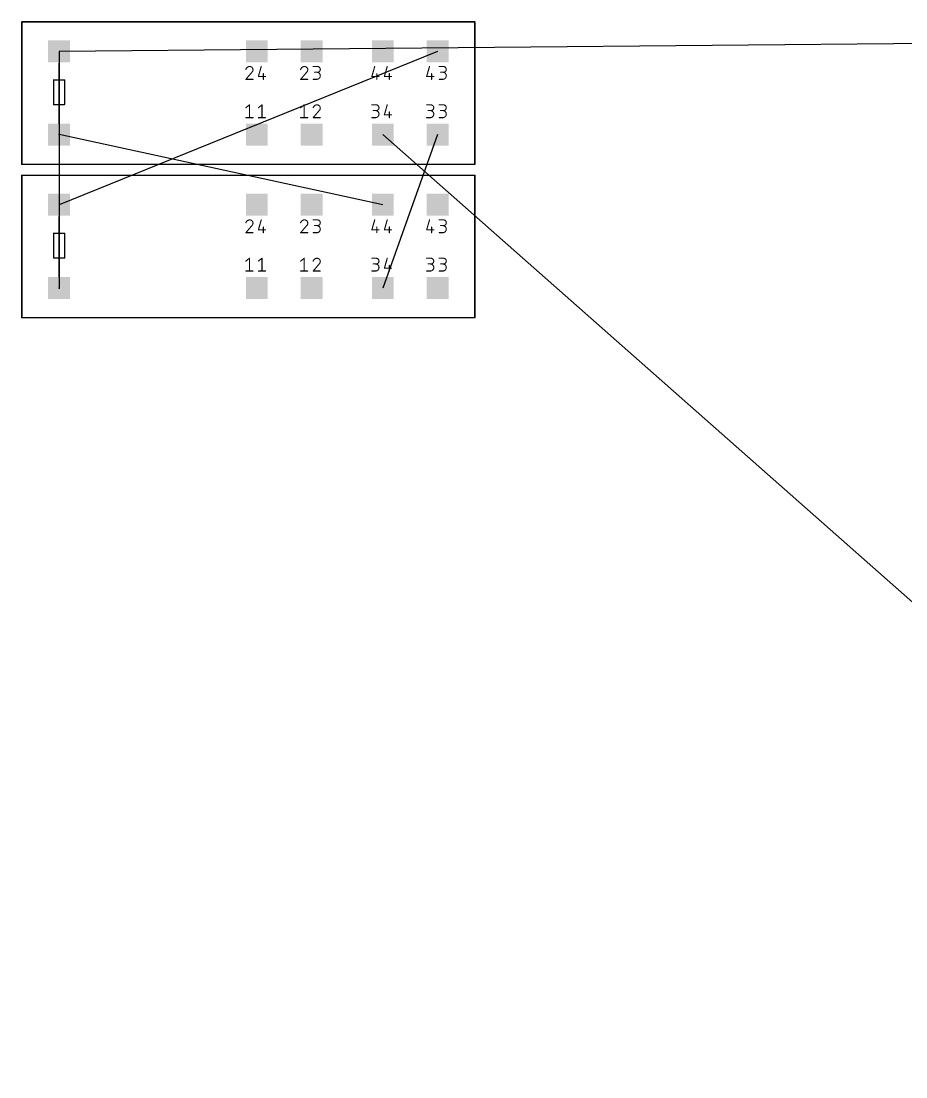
# Model space of a CAD drawing. Extents: x -93 to 210, y -228 to 208.
# Drawn here: x -92.5 to -11.7, y -125 to -28.6 of the extents above; entities that cross this region are included whole.
import ezdxf

# ---------------------------------------------------------------- set-up
doc = ezdxf.new("R2010")
doc.units = 0
for name, color, linetype in [('17', 110, 'CONTINUOUS'), ('19', 53, 'CONTINUOUS'), ('21', 253, 'CONTINUOUS'), ('23', 53, 'CONTINUOUS')]:
    doc.layers.add(name, color=color, linetype=linetype)

# ---------------------------------------------------------------- blocks, each defined once
blk = doc.blocks.new('SQUAREP')
blk.add_solid([(-0.5, -0.5), (0.5, -0.5), (-0.5, 0.5), (0.5, 0.5)])

msp = doc.modelspace()

# ---------------------------------------------------------------- linework, layer by layer
at = {"layer": '19'}
for p, q in [((37.1, -30.25), (-89, -31.4)), ((-89, -31.4), (-89, -53)), ((-54.45, -31.4), (-89, -45.4)), ((-59.45, -45.4), (-89, -39)), ((-59.45, -39), (37.95, -125)), ((-54.45, -39), (-59.45, -53))]:
    msp.add_line(p, q, dxfattribs=at)
at = {"layer": '21'}
for points, const_width in [([(-92.4, -28.7), (-51.05, -28.7)], 0.127), ([(-92.4, -41.7), (-92.4, -28.7)], 0.127), ([(-51.05, -28.7), (-51.05, -41.7)], 0.127), ([(-89, -32.5), (-89, -38)], 0.127), ([(-70.5466, -32.7808), (-70.8062, -33.6896)], 0.1016), ([(-65.8062, -32.7808), (-65.4167, -32.7808)], 0.1016), ([(-60.1896, -32.7808), (-60.4492, -33.6896)], 0.1016), ([(-59.0466, -32.7808), (-59.3062, -33.6896)], 0.1016), ([(-55.1896, -32.7808), (-55.4492, -33.6896)], 0.1016), ([(-54.3062, -32.7808), (-53.9167, -32.7808)], 0.1016), ([(-71.3975, -33.3001), (-71.9492, -33.9492)], 0.1016), ([(-70.8062, -33.6896), (-70.1571, -33.6896)], 0.1016), ([(-70.3518, -33.4299), (-70.3518, -33.9492)], 0.1016), ([(-66.3975, -33.3001), (-66.9492, -33.9492)], 0.1016), ([(-65.4167, -33.3001), (-65.6764, -33.3001)], 0.1016), ([(-60.4492, -33.6896), (-59.8001, -33.6896)], 0.1016), ([(-59.9948, -33.4299), (-59.9948, -33.9492)], 0.1016), ([(-59.3062, -33.6896), (-58.6571, -33.6896)], 0.1016), ([(-58.8518, -33.4299), (-58.8518, -33.9492)], 0.1016), ([(-55.4492, -33.6896), (-54.8001, -33.6896)], 0.1016), ([(-54.9948, -33.4299), (-54.9948, -33.9492)], 0.1016), ([(-53.9167, -33.3001), (-54.1764, -33.3001)], 0.1016), ([(-89.5, -34), (-88.5, -34)], 0.127), ([(-89.5, -36.25), (-89.5, -34)], 0.127), ([(-88.5, -34), (-88.5, -36.25)], 0.127), ([(-71.9492, -33.9492), (-71.3001, -33.9492)], 0.1016), ([(-66.9492, -33.9492), (-66.3001, -33.9492)], 0.1016), ([(-65.8062, -33.9492), (-65.4817, -33.9492)], 0.1016), ([(-54.3062, -33.9492), (-53.9817, -33.9492)], 0.1016), ([(-88.5, -36.25), (-89.5, -36.25)], 0.127), ([(-71.9492, -36.5404), (-71.6246, -36.2808)], 0.1016), ([(-71.6246, -36.2808), (-71.6246, -37.4492)], 0.1016), ([(-70.8062, -36.5404), (-70.4817, -36.2808)], 0.1016), ([(-70.4817, -36.2808), (-70.4817, -37.4492)], 0.1016), ([(-66.9492, -36.5404), (-66.6246, -36.2808)], 0.1016), ([(-66.6246, -36.2808), (-66.6246, -37.4492)], 0.1016), ([(-60.4492, -36.2808), (-60.0597, -36.2808)], 0.1016), ([(-59.0466, -36.2808), (-59.3062, -37.1896)], 0.1016), ([(-55.4492, -36.2808), (-55.0597, -36.2808)], 0.1016), ([(-54.3062, -36.2808), (-53.9167, -36.2808)], 0.1016), ([(-71.9492, -37.4492), (-71.3001, -37.4492)], 0.1016), ([(-70.8062, -37.4492), (-70.1571, -37.4492)], 0.1016), ([(-66.9492, -37.4492), (-66.3001, -37.4492)], 0.1016), ([(-65.2545, -36.8001), (-65.8062, -37.4492)], 0.1016), ([(-65.8062, -37.4492), (-65.1571, -37.4492)], 0.1016), ([(-60.4492, -37.4492), (-60.1246, -37.4492)], 0.1016), ([(-60.0597, -36.8001), (-60.3194, -36.8001)], 0.1016), ([(-59.3062, -37.1896), (-58.6571, -37.1896)], 0.1016), ([(-58.8518, -36.9299), (-58.8518, -37.4492)], 0.1016), ([(-55.4492, -37.4492), (-55.1246, -37.4492)], 0.1016), ([(-55.0597, -36.8001), (-55.3194, -36.8001)], 0.1016), ([(-54.3062, -37.4492), (-53.9817, -37.4492)], 0.1016), ([(-53.9167, -36.8001), (-54.1764, -36.8001)], 0.1016), ([(-51.05, -41.7), (-92.4, -41.7)], 0.127), ([(-92.4, -42.7), (-51.05, -42.7)], 0.127), ([(-92.4, -55.7), (-92.4, -42.7)], 0.127), ([(-51.05, -42.7), (-51.05, -55.7)], 0.127), ([(-89, -46.5), (-89, -52)], 0.127), ([(-70.5466, -46.7808), (-70.8062, -47.6896)], 0.1016), ([(-65.8062, -46.7808), (-65.4167, -46.7808)], 0.1016), ([(-60.1896, -46.7808), (-60.4492, -47.6896)], 0.1016), ([(-59.0466, -46.7808), (-59.3062, -47.6896)], 0.1016), ([(-55.1896, -46.7808), (-55.4492, -47.6896)], 0.1016), ([(-54.3062, -46.7808), (-53.9167, -46.7808)], 0.1016), ([(-89.5, -48), (-88.5, -48)], 0.127), ([(-89.5, -50.25), (-89.5, -48)], 0.127), ([(-88.5, -48), (-88.5, -50.25)], 0.127), ([(-71.3975, -47.3001), (-71.9492, -47.9492)], 0.1016), ([(-71.9492, -47.9492), (-71.3001, -47.9492)], 0.1016), ([(-70.8062, -47.6896), (-70.1571, -47.6896)], 0.1016), ([(-70.3518, -47.4299), (-70.3518, -47.9492)], 0.1016), ([(-66.3975, -47.3001), (-66.9492, -47.9492)], 0.1016), ([(-66.9492, -47.9492), (-66.3001, -47.9492)], 0.1016), ([(-65.8062, -47.9492), (-65.4817, -47.9492)], 0.1016), ([(-65.4167, -47.3001), (-65.6764, -47.3001)], 0.1016), ([(-60.4492, -47.6896), (-59.8001, -47.6896)], 0.1016), ([(-59.9948, -47.4299), (-59.9948, -47.9492)], 0.1016), ([(-59.3062, -47.6896), (-58.6571, -47.6896)], 0.1016), ([(-58.8518, -47.4299), (-58.8518, -47.9492)], 0.1016), ([(-55.4492, -47.6896), (-54.8001, -47.6896)], 0.1016), ([(-54.9948, -47.4299), (-54.9948, -47.9492)], 0.1016), ([(-54.3062, -47.9492), (-53.9817, -47.9492)], 0.1016), ([(-53.9167, -47.3001), (-54.1764, -47.3001)], 0.1016), ([(-88.5, -50.25), (-89.5, -50.25)], 0.127), ([(-71.9492, -50.5404), (-71.6246, -50.2808)], 0.1016), ([(-71.6246, -50.2808), (-71.6246, -51.4492)], 0.1016), ([(-70.8062, -50.5404), (-70.4817, -50.2808)], 0.1016), ([(-70.4817, -50.2808), (-70.4817, -51.4492)], 0.1016), ([(-66.9492, -50.5404), (-66.6246, -50.2808)], 0.1016), ([(-66.6246, -50.2808), (-66.6246, -51.4492)], 0.1016), ([(-65.2545, -50.8001), (-65.8062, -51.4492)], 0.1016), ([(-60.4492, -50.2808), (-60.0597, -50.2808)], 0.1016), ([(-60.0597, -50.8001), (-60.3194, -50.8001)], 0.1016), ([(-59.0466, -50.2808), (-59.3062, -51.1896)], 0.1016), ([(-58.8518, -50.9299), (-58.8518, -51.4492)], 0.1016), ([(-55.4492, -50.2808), (-55.0597, -50.2808)], 0.1016), ([(-55.0597, -50.8001), (-55.3194, -50.8001)], 0.1016), ([(-54.3062, -50.2808), (-53.9167, -50.2808)], 0.1016), ([(-53.9167, -50.8001), (-54.1764, -50.8001)], 0.1016), ([(-71.9492, -51.4492), (-71.3001, -51.4492)], 0.1016), ([(-70.8062, -51.4492), (-70.1571, -51.4492)], 0.1016), ([(-66.9492, -51.4492), (-66.3001, -51.4492)], 0.1016), ([(-65.8062, -51.4492), (-65.1571, -51.4492)], 0.1016), ([(-60.4492, -51.4492), (-60.1246, -51.4492)], 0.1016), ([(-59.3062, -51.1896), (-58.6571, -51.1896)], 0.1016), ([(-55.4492, -51.4492), (-55.1246, -51.4492)], 0.1016), ([(-54.3062, -51.4492), (-53.9817, -51.4492)], 0.1016), ([(-51.05, -55.7), (-92.4, -55.7)], 0.127)]:
    msp.add_lwpolyline(points, dxfattribs=dict(at, const_width=const_width))
for points, const_width in [([(-92.4, -28.6683, 1), (-92.4, -28.7318)], 0.0635), ([(-92.3683, -28.7, 1), (-92.4318, -28.7)], 0.0635), ([(-51.0183, -28.7, 1), (-51.0818, -28.7)], 0.0635), ([(-51.05, -28.7318, 1), (-51.05, -28.6683)], 0.0635), ([(-88.9682, -32.5, 1), (-89.0318, -32.5)], 0.0635), ([(-71.5922, -32.7808, 0.3252), (-71.9492, -33.0404)], 0.1016), ([(-71.3001, -33.0729, 0.4142), (-71.5922, -32.7808)], 0.1016), ([(-71.5922, -32.7554, 1), (-71.5922, -32.8062)], 0.0508), ([(-71.5922, -32.8062, 1), (-71.5922, -32.7554)], 0.0508), ([(-70.5221, -32.7878, 1), (-70.571, -32.7738)], 0.0508), ([(-66.5922, -32.7808, 0.3252), (-66.9492, -33.0404)], 0.1016), ([(-66.3001, -33.0729, 0.4142), (-66.5922, -32.7808)], 0.1016), ([(-66.5922, -32.7554, 1), (-66.5922, -32.8062)], 0.0508), ([(-66.5922, -32.8062, 1), (-66.5922, -32.7554)], 0.0508), ([(-65.8062, -32.7554, 1), (-65.8062, -32.8062)], 0.0508), ([(-65.4167, -33.3001, 1), (-65.4167, -32.7808)], 0.1016), ([(-65.4167, -32.7554, 1), (-65.4167, -32.8062)], 0.0508), ([(-65.4167, -32.8062, 1), (-65.4167, -32.7554)], 0.0508), ([(-60.1651, -32.7878, 1), (-60.214, -32.7738)], 0.0508), ([(-59.0221, -32.7878, 1), (-59.071, -32.7738)], 0.0508), ([(-55.1651, -32.7878, 1), (-55.214, -32.7738)], 0.0508), ([(-54.3062, -32.7554, 1), (-54.3062, -32.8062)], 0.0508), ([(-53.9167, -33.3001, 1), (-53.9167, -32.7808)], 0.1016), ([(-53.9167, -32.7554, 1), (-53.9167, -32.8062)], 0.0508), ([(-53.9167, -32.8062, 1), (-53.9167, -32.7554)], 0.0508), ([(-71.9734, -33.0326, 1), (-71.925, -33.0483)], 0.0508), ([(-71.3975, -33.3001, 0.2053), (-71.3001, -33.0729)], 0.1016), ([(-71.415, -33.2817, 1), (-71.3799, -33.3185)], 0.0508), ([(-71.3781, -33.3165, 1), (-71.4168, -33.2836)], 0.0508), ([(-71.2747, -33.0729, 1), (-71.3255, -33.0729)], 0.0508), ([(-71.3255, -33.0729, 1), (-71.2747, -33.0729)], 0.0508), ([(-70.8062, -33.6642, 1), (-70.8062, -33.715)], 0.0508), ([(-70.8306, -33.6826, 1), (-70.7818, -33.6965)], 0.0508), ([(-70.3264, -33.4299, 1), (-70.3772, -33.4299)], 0.0508), ([(-70.1571, -33.715, 1), (-70.1571, -33.6642)], 0.0508), ([(-66.9734, -33.0326, 1), (-66.925, -33.0483)], 0.0508), ([(-66.3975, -33.3001, 0.2053), (-66.3001, -33.0729)], 0.1016), ([(-66.415, -33.2817, 1), (-66.3799, -33.3185)], 0.0508), ([(-66.3781, -33.3165, 1), (-66.4168, -33.2836)], 0.0508), ([(-66.2747, -33.0729, 1), (-66.3255, -33.0729)], 0.0508), ([(-66.3255, -33.0729, 1), (-66.2747, -33.0729)], 0.0508), ([(-65.6764, -33.2747, 1), (-65.6764, -33.3255)], 0.0508), ([(-65.4817, -33.9492, 1), (-65.4817, -33.3001)], 0.1016), ([(-65.4817, -33.2747, 1), (-65.4817, -33.3255)], 0.0508), ([(-65.4167, -33.2747, 1), (-65.4167, -33.3255)], 0.0508), ([(-65.4167, -33.3255, 1), (-65.4167, -33.2747)], 0.0508), ([(-60.4492, -33.6642, 1), (-60.4492, -33.715)], 0.0508), ([(-60.4736, -33.6826, 1), (-60.4248, -33.6965)], 0.0508), ([(-59.9694, -33.4299, 1), (-60.0202, -33.4299)], 0.0508), ([(-59.8001, -33.715, 1), (-59.8001, -33.6642)], 0.0508), ([(-59.3062, -33.6642, 1), (-59.3062, -33.715)], 0.0508), ([(-59.3306, -33.6826, 1), (-59.2818, -33.6965)], 0.0508), ([(-58.8264, -33.4299, 1), (-58.8772, -33.4299)], 0.0508), ([(-58.6571, -33.715, 1), (-58.6571, -33.6642)], 0.0508), ([(-55.4492, -33.6642, 1), (-55.4492, -33.715)], 0.0508), ([(-55.4736, -33.6826, 1), (-55.4248, -33.6965)], 0.0508), ([(-54.9694, -33.4299, 1), (-55.0202, -33.4299)], 0.0508), ([(-54.8001, -33.715, 1), (-54.8001, -33.6642)], 0.0508), ([(-54.1764, -33.2747, 1), (-54.1764, -33.3255)], 0.0508), ([(-53.9817, -33.9492, 1), (-53.9817, -33.3001)], 0.1016), ([(-53.9817, -33.2747, 1), (-53.9817, -33.3255)], 0.0508), ([(-53.9167, -33.2747, 1), (-53.9167, -33.3255)], 0.0508), ([(-53.9167, -33.3255, 1), (-53.9167, -33.2747)], 0.0508), ([(-89.4682, -34, 1), (-89.5318, -34)], 0.0635), ([(-89.5, -33.9682, 1), (-89.5, -34.0318)], 0.0635), ([(-88.4682, -34, 1), (-88.5318, -34)], 0.0635), ([(-88.5, -34.0318, 1), (-88.5, -33.9682)], 0.0635), ([(-71.9686, -33.9327, 1), (-71.9298, -33.9657)], 0.0508), ([(-71.9492, -33.9238, 1), (-71.9492, -33.9746)], 0.0508), ([(-71.3001, -33.9746, 1), (-71.3001, -33.9238)], 0.0508), ([(-70.3772, -33.9492, 1), (-70.3264, -33.9492)], 0.0508), ([(-66.9686, -33.9327, 1), (-66.9298, -33.9657)], 0.0508), ([(-66.9492, -33.9238, 1), (-66.9492, -33.9746)], 0.0508), ([(-66.3001, -33.9746, 1), (-66.3001, -33.9238)], 0.0508), ([(-65.8062, -33.9238, 1), (-65.8062, -33.9746)], 0.0508), ([(-65.4817, -33.9238, 1), (-65.4817, -33.9746)], 0.0508), ([(-65.4817, -33.9746, 1), (-65.4817, -33.9238)], 0.0508), ([(-60.0202, -33.9492, 1), (-59.9694, -33.9492)], 0.0508), ([(-58.8772, -33.9492, 1), (-58.8264, -33.9492)], 0.0508), ([(-55.0202, -33.9492, 1), (-54.9694, -33.9492)], 0.0508), ([(-54.3062, -33.9238, 1), (-54.3062, -33.9746)], 0.0508), ([(-53.9817, -33.9238, 1), (-53.9817, -33.9746)], 0.0508), ([(-53.9817, -33.9746, 1), (-53.9817, -33.9238)], 0.0508), ([(-89.5, -36.2182, 1), (-89.5, -36.2818)], 0.0635), ([(-89.5318, -36.25, 1), (-89.4682, -36.25)], 0.0635), ([(-88.5318, -36.25, 1), (-88.4682, -36.25)], 0.0635), ([(-88.5, -36.2818, 1), (-88.5, -36.2182)], 0.0635), ([(-71.9651, -36.5206, 1), (-71.9333, -36.5603)], 0.0508), ([(-71.5992, -36.2808, 1), (-71.65, -36.2808)], 0.0508), ([(-71.6088, -36.3006, 1), (-71.6405, -36.261)], 0.0508), ([(-70.8221, -36.5206, 1), (-70.7903, -36.5603)], 0.0508), ([(-70.4562, -36.2808, 1), (-70.5071, -36.2808)], 0.0508), ([(-70.4658, -36.3006, 1), (-70.4975, -36.261)], 0.0508), ([(-66.9651, -36.5206, 1), (-66.9333, -36.5603)], 0.0508), ([(-66.5992, -36.2808, 1), (-66.65, -36.2808)], 0.0508), ([(-66.6088, -36.3006, 1), (-66.6405, -36.261)], 0.0508), ([(-65.4492, -36.2808, 0.3252), (-65.8062, -36.5404)], 0.1016), ([(-65.8304, -36.5326, 1), (-65.782, -36.5483)], 0.0508), ([(-65.1571, -36.5729, 0.4142), (-65.4492, -36.2808)], 0.1016), ([(-65.4492, -36.2554, 1), (-65.4492, -36.3062)], 0.0508), ([(-65.4492, -36.3062, 1), (-65.4492, -36.2554)], 0.0508), ([(-65.2545, -36.8001, 0.2053), (-65.1571, -36.5729)], 0.1016), ([(-65.1317, -36.5729, 1), (-65.1825, -36.5729)], 0.0508), ([(-65.1825, -36.5729, 1), (-65.1317, -36.5729)], 0.0508), ([(-60.4492, -36.2554, 1), (-60.4492, -36.3062)], 0.0508), ([(-60.0597, -36.8001, 1), (-60.0597, -36.2808)], 0.1016), ([(-60.0597, -36.2554, 1), (-60.0597, -36.3062)], 0.0508), ([(-60.0597, -36.3062, 1), (-60.0597, -36.2554)], 0.0508), ([(-59.0221, -36.2878, 1), (-59.071, -36.2738)], 0.0508), ([(-55.4492, -36.2554, 1), (-55.4492, -36.3062)], 0.0508), ([(-55.0597, -36.8001, 1), (-55.0597, -36.2808)], 0.1016), ([(-55.0597, -36.2554, 1), (-55.0597, -36.3062)], 0.0508), ([(-55.0597, -36.3062, 1), (-55.0597, -36.2554)], 0.0508), ([(-54.3062, -36.2554, 1), (-54.3062, -36.3062)], 0.0508), ([(-53.9167, -36.8001, 1), (-53.9167, -36.2808)], 0.1016), ([(-53.9167, -36.2554, 1), (-53.9167, -36.3062)], 0.0508), ([(-53.9167, -36.3062, 1), (-53.9167, -36.2554)], 0.0508), ([(-71.9492, -37.4238, 1), (-71.9492, -37.4746)], 0.0508), ([(-71.65, -37.4492, 1), (-71.5992, -37.4492)], 0.0508), ([(-71.3001, -37.4746, 1), (-71.3001, -37.4238)], 0.0508), ([(-70.8062, -37.4238, 1), (-70.8062, -37.4746)], 0.0508), ([(-70.5071, -37.4492, 1), (-70.4562, -37.4492)], 0.0508), ([(-70.1571, -37.4746, 1), (-70.1571, -37.4238)], 0.0508), ([(-66.9492, -37.4238, 1), (-66.9492, -37.4746)], 0.0508), ([(-66.65, -37.4492, 1), (-66.5992, -37.4492)], 0.0508), ([(-66.3001, -37.4746, 1), (-66.3001, -37.4238)], 0.0508), ([(-65.8256, -37.4327, 1), (-65.7868, -37.4657)], 0.0508), ([(-65.8062, -37.4238, 1), (-65.8062, -37.4746)], 0.0508), ([(-65.272, -36.7817, 1), (-65.2369, -36.8185)], 0.0508), ([(-65.2351, -36.8165, 1), (-65.2738, -36.7836)], 0.0508), ([(-65.1571, -37.4746, 1), (-65.1571, -37.4238)], 0.0508), ([(-60.4492, -37.4238, 1), (-60.4492, -37.4746)], 0.0508), ([(-60.3194, -36.7747, 1), (-60.3194, -36.8255)], 0.0508), ([(-60.1246, -37.4492, 1), (-60.1246, -36.8001)], 0.1016), ([(-60.1246, -36.7747, 1), (-60.1246, -36.8255)], 0.0508), ([(-60.1246, -37.4238, 1), (-60.1246, -37.4746)], 0.0508), ([(-60.1246, -37.4746, 1), (-60.1246, -37.4238)], 0.0508), ([(-60.0597, -36.7747, 1), (-60.0597, -36.8255)], 0.0508), ([(-60.0597, -36.8255, 1), (-60.0597, -36.7747)], 0.0508), ([(-59.3062, -37.1642, 1), (-59.3062, -37.215)], 0.0508), ([(-59.3306, -37.1826, 1), (-59.2818, -37.1965)], 0.0508), ([(-58.8264, -36.9299, 1), (-58.8772, -36.9299)], 0.0508), ([(-58.8772, -37.4492, 1), (-58.8264, -37.4492)], 0.0508), ([(-58.6571, -37.215, 1), (-58.6571, -37.1642)], 0.0508), ([(-55.4492, -37.4238, 1), (-55.4492, -37.4746)], 0.0508), ([(-55.3194, -36.7747, 1), (-55.3194, -36.8255)], 0.0508), ([(-55.1246, -37.4492, 1), (-55.1246, -36.8001)], 0.1016), ([(-55.1246, -36.7747, 1), (-55.1246, -36.8255)], 0.0508), ([(-55.1246, -37.4238, 1), (-55.1246, -37.4746)], 0.0508), ([(-55.1246, -37.4746, 1), (-55.1246, -37.4238)], 0.0508), ([(-55.0597, -36.7747, 1), (-55.0597, -36.8255)], 0.0508), ([(-55.0597, -36.8255, 1), (-55.0597, -36.7747)], 0.0508), ([(-54.3062, -37.4238, 1), (-54.3062, -37.4746)], 0.0508), ([(-54.1764, -36.7747, 1), (-54.1764, -36.8255)], 0.0508), ([(-53.9817, -37.4492, 1), (-53.9817, -36.8001)], 0.1016), ([(-53.9817, -36.7747, 1), (-53.9817, -36.8255)], 0.0508), ([(-53.9817, -37.4238, 1), (-53.9817, -37.4746)], 0.0508), ([(-53.9817, -37.4746, 1), (-53.9817, -37.4238)], 0.0508), ([(-53.9167, -36.7747, 1), (-53.9167, -36.8255)], 0.0508), ([(-53.9167, -36.8255, 1), (-53.9167, -36.7747)], 0.0508), ([(-89.0318, -38, 1), (-88.9682, -38)], 0.0635), ([(-92.4, -41.6683, 1), (-92.4, -41.7318)], 0.0635), ([(-92.4318, -41.7, 1), (-92.3683, -41.7)], 0.0635), ([(-51.0818, -41.7, 1), (-51.0183, -41.7)], 0.0635), ([(-51.05, -41.7318, 1), (-51.05, -41.6683)], 0.0635), ([(-92.4, -42.6683, 1), (-92.4, -42.7318)], 0.0635), ([(-92.3683, -42.7, 1), (-92.4318, -42.7)], 0.0635), ([(-51.0183, -42.7, 1), (-51.0818, -42.7)], 0.0635), ([(-51.05, -42.7318, 1), (-51.05, -42.6683)], 0.0635), ([(-88.9682, -46.5, 1), (-89.0318, -46.5)], 0.0635), ([(-71.5922, -46.7808, 0.3252), (-71.9492, -47.0404)], 0.1016), ([(-71.9734, -47.0326, 1), (-71.925, -47.0483)], 0.0508), ([(-71.3001, -47.0729, 0.4142), (-71.5922, -46.7808)], 0.1016), ([(-71.5922, -46.7554, 1), (-71.5922, -46.8062)], 0.0508), ([(-71.5922, -46.8062, 1), (-71.5922, -46.7554)], 0.0508), ([(-71.3975, -47.3001, 0.2053), (-71.3001, -47.0729)], 0.1016), ([(-71.2747, -47.0729, 1), (-71.3255, -47.0729)], 0.0508), ([(-71.3255, -47.0729, 1), (-71.2747, -47.0729)], 0.0508), ([(-70.5221, -46.7878, 1), (-70.571, -46.7738)], 0.0508), ([(-66.5922, -46.7808, 0.3252), (-66.9492, -47.0404)], 0.1016), ([(-66.9734, -47.0326, 1), (-66.925, -47.0483)], 0.0508), ([(-66.3001, -47.0729, 0.4142), (-66.5922, -46.7808)], 0.1016), ([(-66.5922, -46.7554, 1), (-66.5922, -46.8062)], 0.0508), ([(-66.5922, -46.8062, 1), (-66.5922, -46.7554)], 0.0508), ([(-66.3975, -47.3001, 0.2053), (-66.3001, -47.0729)], 0.1016), ([(-66.2747, -47.0729, 1), (-66.3255, -47.0729)], 0.0508), ([(-66.3255, -47.0729, 1), (-66.2747, -47.0729)], 0.0508), ([(-65.8062, -46.7554, 1), (-65.8062, -46.8062)], 0.0508), ([(-65.4167, -47.3001, 1), (-65.4167, -46.7808)], 0.1016), ([(-65.4167, -46.7554, 1), (-65.4167, -46.8062)], 0.0508), ([(-65.4167, -46.8062, 1), (-65.4167, -46.7554)], 0.0508), ([(-60.1651, -46.7878, 1), (-60.214, -46.7738)], 0.0508), ([(-59.0221, -46.7878, 1), (-59.071, -46.7738)], 0.0508), ([(-55.1651, -46.7878, 1), (-55.214, -46.7738)], 0.0508), ([(-54.3062, -46.7554, 1), (-54.3062, -46.8062)], 0.0508), ([(-53.9167, -47.3001, 1), (-53.9167, -46.7808)], 0.1016), ([(-53.9167, -46.7554, 1), (-53.9167, -46.8062)], 0.0508), ([(-53.9167, -46.8062, 1), (-53.9167, -46.7554)], 0.0508), ([(-89.4682, -48, 1), (-89.5318, -48)], 0.0635), ([(-89.5, -47.9682, 1), (-89.5, -48.0318)], 0.0635), ([(-88.4682, -48, 1), (-88.5318, -48)], 0.0635), ([(-88.5, -48.0318, 1), (-88.5, -47.9682)], 0.0635), ([(-71.9686, -47.9327, 1), (-71.9298, -47.9657)], 0.0508), ([(-71.9492, -47.9238, 1), (-71.9492, -47.9746)], 0.0508), ([(-71.415, -47.2817, 1), (-71.3799, -47.3185)], 0.0508), ([(-71.3781, -47.3165, 1), (-71.4168, -47.2836)], 0.0508), ([(-71.3001, -47.9746, 1), (-71.3001, -47.9238)], 0.0508), ([(-70.8062, -47.6642, 1), (-70.8062, -47.715)], 0.0508), ([(-70.8306, -47.6826, 1), (-70.7818, -47.6965)], 0.0508), ([(-70.3264, -47.4299, 1), (-70.3772, -47.4299)], 0.0508), ([(-70.3772, -47.9492, 1), (-70.3264, -47.9492)], 0.0508), ([(-70.1571, -47.715, 1), (-70.1571, -47.6642)], 0.0508), ([(-66.9686, -47.9327, 1), (-66.9298, -47.9657)], 0.0508), ([(-66.9492, -47.9238, 1), (-66.9492, -47.9746)], 0.0508), ([(-66.415, -47.2817, 1), (-66.3799, -47.3185)], 0.0508), ([(-66.3781, -47.3165, 1), (-66.4168, -47.2836)], 0.0508), ([(-66.3001, -47.9746, 1), (-66.3001, -47.9238)], 0.0508), ([(-65.8062, -47.9238, 1), (-65.8062, -47.9746)], 0.0508), ([(-65.6764, -47.2747, 1), (-65.6764, -47.3255)], 0.0508), ([(-65.4817, -47.9492, 1), (-65.4817, -47.3001)], 0.1016), ([(-65.4817, -47.2747, 1), (-65.4817, -47.3255)], 0.0508), ([(-65.4817, -47.9238, 1), (-65.4817, -47.9746)], 0.0508), ([(-65.4817, -47.9746, 1), (-65.4817, -47.9238)], 0.0508), ([(-65.4167, -47.2747, 1), (-65.4167, -47.3255)], 0.0508), ([(-65.4167, -47.3255, 1), (-65.4167, -47.2747)], 0.0508), ([(-60.4492, -47.6642, 1), (-60.4492, -47.715)], 0.0508), ([(-60.4736, -47.6826, 1), (-60.4248, -47.6965)], 0.0508), ([(-59.9694, -47.4299, 1), (-60.0202, -47.4299)], 0.0508), ([(-60.0202, -47.9492, 1), (-59.9694, -47.9492)], 0.0508), ([(-59.8001, -47.715, 1), (-59.8001, -47.6642)], 0.0508), ([(-59.3062, -47.6642, 1), (-59.3062, -47.715)], 0.0508), ([(-59.3306, -47.6826, 1), (-59.2818, -47.6965)], 0.0508), ([(-58.8264, -47.4299, 1), (-58.8772, -47.4299)], 0.0508), ([(-58.8772, -47.9492, 1), (-58.8264, -47.9492)], 0.0508), ([(-58.6571, -47.715, 1), (-58.6571, -47.6642)], 0.0508), ([(-55.4492, -47.6642, 1), (-55.4492, -47.715)], 0.0508), ([(-55.4736, -47.6826, 1), (-55.4248, -47.6965)], 0.0508), ([(-54.9694, -47.4299, 1), (-55.0202, -47.4299)], 0.0508), ([(-55.0202, -47.9492, 1), (-54.9694, -47.9492)], 0.0508), ([(-54.8001, -47.715, 1), (-54.8001, -47.6642)], 0.0508), ([(-54.3062, -47.9238, 1), (-54.3062, -47.9746)], 0.0508), ([(-54.1764, -47.2747, 1), (-54.1764, -47.3255)], 0.0508), ([(-53.9817, -47.9492, 1), (-53.9817, -47.3001)], 0.1016), ([(-53.9817, -47.2747, 1), (-53.9817, -47.3255)], 0.0508), ([(-53.9817, -47.9238, 1), (-53.9817, -47.9746)], 0.0508), ([(-53.9817, -47.9746, 1), (-53.9817, -47.9238)], 0.0508), ([(-53.9167, -47.2747, 1), (-53.9167, -47.3255)], 0.0508), ([(-53.9167, -47.3255, 1), (-53.9167, -47.2747)], 0.0508), ([(-89.5, -50.2182, 1), (-89.5, -50.2818)], 0.0635), ([(-89.5318, -50.25, 1), (-89.4682, -50.25)], 0.0635), ([(-88.5318, -50.25, 1), (-88.4682, -50.25)], 0.0635), ([(-88.5, -50.2818, 1), (-88.5, -50.2182)], 0.0635), ([(-71.9651, -50.5206, 1), (-71.9333, -50.5603)], 0.0508), ([(-71.5992, -50.2808, 1), (-71.65, -50.2808)], 0.0508), ([(-71.6088, -50.3006, 1), (-71.6405, -50.261)], 0.0508), ([(-70.8221, -50.5206, 1), (-70.7903, -50.5603)], 0.0508), ([(-70.4562, -50.2808, 1), (-70.5071, -50.2808)], 0.0508), ([(-70.4658, -50.3006, 1), (-70.4975, -50.261)], 0.0508), ([(-66.9651, -50.5206, 1), (-66.9333, -50.5603)], 0.0508), ([(-66.5992, -50.2808, 1), (-66.65, -50.2808)], 0.0508), ([(-66.6088, -50.3006, 1), (-66.6405, -50.261)], 0.0508), ([(-65.4492, -50.2808, 0.3252), (-65.8062, -50.5404)], 0.1016), ([(-65.8304, -50.5326, 1), (-65.782, -50.5483)], 0.0508), ([(-65.1571, -50.5729, 0.4142), (-65.4492, -50.2808)], 0.1016), ([(-65.4492, -50.2554, 1), (-65.4492, -50.3062)], 0.0508), ([(-65.4492, -50.3062, 1), (-65.4492, -50.2554)], 0.0508), ([(-65.2545, -50.8001, 0.2053), (-65.1571, -50.5729)], 0.1016), ([(-65.272, -50.7817, 1), (-65.2369, -50.8185)], 0.0508), ([(-65.2351, -50.8165, 1), (-65.2738, -50.7836)], 0.0508), ([(-65.1317, -50.5729, 1), (-65.1825, -50.5729)], 0.0508), ([(-65.1825, -50.5729, 1), (-65.1317, -50.5729)], 0.0508), ([(-60.4492, -50.2554, 1), (-60.4492, -50.3062)], 0.0508), ([(-60.3194, -50.7747, 1), (-60.3194, -50.8255)], 0.0508), ([(-60.1246, -51.4492, 1), (-60.1246, -50.8001)], 0.1016), ([(-60.1246, -50.7747, 1), (-60.1246, -50.8255)], 0.0508), ([(-60.0597, -50.8001, 1), (-60.0597, -50.2808)], 0.1016), ([(-60.0597, -50.2554, 1), (-60.0597, -50.3062)], 0.0508), ([(-60.0597, -50.7747, 1), (-60.0597, -50.8255)], 0.0508), ([(-60.0597, -50.3062, 1), (-60.0597, -50.2554)], 0.0508), ([(-60.0597, -50.8255, 1), (-60.0597, -50.7747)], 0.0508), ([(-59.0221, -50.2878, 1), (-59.071, -50.2738)], 0.0508), ([(-58.8264, -50.9299, 1), (-58.8772, -50.9299)], 0.0508), ([(-55.4492, -50.2554, 1), (-55.4492, -50.3062)], 0.0508), ([(-55.3194, -50.7747, 1), (-55.3194, -50.8255)], 0.0508), ([(-55.1246, -51.4492, 1), (-55.1246, -50.8001)], 0.1016), ([(-55.1246, -50.7747, 1), (-55.1246, -50.8255)], 0.0508), ([(-55.0597, -50.8001, 1), (-55.0597, -50.2808)], 0.1016), ([(-55.0597, -50.2554, 1), (-55.0597, -50.3062)], 0.0508), ([(-55.0597, -50.7747, 1), (-55.0597, -50.8255)], 0.0508), ([(-55.0597, -50.3062, 1), (-55.0597, -50.2554)], 0.0508), ([(-55.0597, -50.8255, 1), (-55.0597, -50.7747)], 0.0508), ([(-54.3062, -50.2554, 1), (-54.3062, -50.3062)], 0.0508), ([(-54.1764, -50.7747, 1), (-54.1764, -50.8255)], 0.0508), ([(-53.9817, -51.4492, 1), (-53.9817, -50.8001)], 0.1016), ([(-53.9817, -50.7747, 1), (-53.9817, -50.8255)], 0.0508), ([(-53.9167, -50.8001, 1), (-53.9167, -50.2808)], 0.1016), ([(-53.9167, -50.2554, 1), (-53.9167, -50.3062)], 0.0508), ([(-53.9167, -50.7747, 1), (-53.9167, -50.8255)], 0.0508), ([(-53.9167, -50.3062, 1), (-53.9167, -50.2554)], 0.0508), ([(-53.9167, -50.8255, 1), (-53.9167, -50.7747)], 0.0508), ([(-89.0318, -52, 1), (-88.9682, -52)], 0.0635), ([(-71.9492, -51.4238, 1), (-71.9492, -51.4746)], 0.0508), ([(-71.65, -51.4492, 1), (-71.5992, -51.4492)], 0.0508), ([(-71.3001, -51.4746, 1), (-71.3001, -51.4238)], 0.0508), ([(-70.8062, -51.4238, 1), (-70.8062, -51.4746)], 0.0508), ([(-70.5071, -51.4492, 1), (-70.4562, -51.4492)], 0.0508), ([(-70.1571, -51.4746, 1), (-70.1571, -51.4238)], 0.0508), ([(-66.9492, -51.4238, 1), (-66.9492, -51.4746)], 0.0508), ([(-66.65, -51.4492, 1), (-66.5992, -51.4492)], 0.0508), ([(-66.3001, -51.4746, 1), (-66.3001, -51.4238)], 0.0508), ([(-65.8256, -51.4327, 1), (-65.7868, -51.4657)], 0.0508), ([(-65.8062, -51.4238, 1), (-65.8062, -51.4746)], 0.0508), ([(-65.1571, -51.4746, 1), (-65.1571, -51.4238)], 0.0508), ([(-60.4492, -51.4238, 1), (-60.4492, -51.4746)], 0.0508), ([(-60.1246, -51.4238, 1), (-60.1246, -51.4746)], 0.0508), ([(-60.1246, -51.4746, 1), (-60.1246, -51.4238)], 0.0508), ([(-59.3062, -51.1642, 1), (-59.3062, -51.215)], 0.0508), ([(-59.3306, -51.1826, 1), (-59.2818, -51.1965)], 0.0508), ([(-58.8772, -51.4492, 1), (-58.8264, -51.4492)], 0.0508), ([(-58.6571, -51.215, 1), (-58.6571, -51.1642)], 0.0508), ([(-55.4492, -51.4238, 1), (-55.4492, -51.4746)], 0.0508), ([(-55.1246, -51.4238, 1), (-55.1246, -51.4746)], 0.0508), ([(-55.1246, -51.4746, 1), (-55.1246, -51.4238)], 0.0508), ([(-54.3062, -51.4238, 1), (-54.3062, -51.4746)], 0.0508), ([(-53.9817, -51.4238, 1), (-53.9817, -51.4746)], 0.0508), ([(-53.9817, -51.4746, 1), (-53.9817, -51.4238)], 0.0508), ([(-92.4, -55.6683, 1), (-92.4, -55.7318)], 0.0635), ([(-92.4318, -55.7, 1), (-92.3683, -55.7)], 0.0635), ([(-51.0818, -55.7, 1), (-51.0183, -55.7)], 0.0635), ([(-51.05, -55.7318, 1), (-51.05, -55.6683)], 0.0635)]:
    msp.add_lwpolyline(points, format="xyb", dxfattribs=dict(at, const_width=const_width))
at = {"layer": '23'}
for p in [(-89, -39), (-89, -53)]:
    msp.add_point(p, dxfattribs=at)

# ---------------------------------------------------------------- block references
at = {"layer": '17', "xscale": 2, "yscale": 2}
for p in [(-89, -31.4), (-89, -31.4), (-70.95, -31.4), (-70.95, -31.4), (-65.95, -31.4), (-65.95, -31.4), (-59.45, -31.4), (-59.45, -31.4), (-54.45, -31.4), (-54.45, -31.4), (-89, -39), (-89, -39), (-70.95, -39), (-70.95, -39), (-65.95, -39), (-65.95, -39), (-59.45, -39), (-59.45, -39), (-54.45, -39), (-54.45, -39), (-89, -45.4), (-89, -45.4), (-70.95, -45.4), (-70.95, -45.4), (-65.95, -45.4), (-65.95, -45.4), (-59.45, -45.4), (-59.45, -45.4), (-54.45, -45.4), (-54.45, -45.4), (-89, -53), (-89, -53), (-70.95, -53), (-70.95, -53), (-65.95, -53), (-65.95, -53), (-59.45, -53), (-59.45, -53), (-54.45, -53), (-54.45, -53)]:
    msp.add_blockref('SQUAREP', p, dxfattribs=at)

doc.saveas('drawing.dxf')
